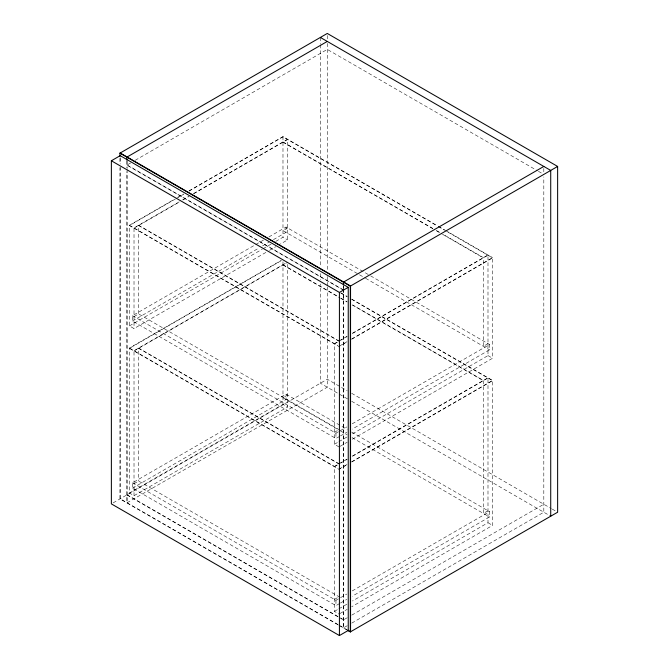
<?xml version="1.0" encoding="UTF-8"?>
<svg xmlns="http://www.w3.org/2000/svg" width="669" height="669" viewBox="0 0 669 669"><rect width="100%" height="100%" fill="white"/><g stroke="black" fill="none" stroke-linecap="round" stroke-linejoin="round"><path stroke-width="0.5" stroke-dasharray="3.35 2.51" d="M130.714 162.893L126.876 165.109L343.406 290.12M135.222 160.292L327.283 49.406L537.5 170.771M265.902 252.414L134.017 328.563L129.41 325.903L129.41 225.269L174.576 199.195M178.188 197.104L183.615 193.977M189.034 190.849L282.979 136.61L437.434 225.788M175.479 198.936L129.41 225.537L339.032 346.559L347.161 341.859M176.382 198.417L183.615 194.244M189.034 191.117L282.979 136.877L437.434 226.047M179.183 201.854L134.017 227.928L134.017 328.563M182.796 199.763L188.223 196.636M193.642 193.508L287.586 139.269L287.586 239.895L280.361 244.068M134.017 228.196L179.183 202.122M182.796 200.031L189.126 196.377M193.642 193.776L287.586 139.537M339.576 436.414L335.955 438.496L132.487 321.02L132.487 315.701L263.469 240.079M268.888 236.951L286.048 227.042L369.731 275.36M134.017 316.588L138.625 313.928L339.032 429.632M287.586 227.928L282.979 230.588L365.123 278.02M132.487 321.02L258.953 248.007M262.566 245.924L268.888 242.27M273.404 239.661L286.048 232.36L286.048 227.042M129.41 325.903L262.198 249.236M263.109 248.709L271.238 244.018M275.753 241.409L282.979 237.236L287.586 239.895M269.515 250.331L275.845 246.677M287.586 264.414L287.586 407.028L134.017 495.687L129.41 493.028L129.41 348.064L281.172 260.45M281.172 260.718L129.41 348.332L339.032 469.354L347.161 464.662M285.278 263.394L134.017 350.723L134.017 495.687M134.017 350.991L287.586 262.332M347.069 336.331L334.425 343.632L334.425 444.258L339.032 446.925M352.488 333.204L487.994 254.973L487.994 355.599L352.488 433.83M334.425 343.899L339.844 340.764M340.747 340.245L347.069 336.599M352.488 333.463L487.994 255.232M339.032 346.291L347.161 341.6M351.677 338.991L492.593 257.632L492.593 358.258L351.677 439.617M351.677 339.258L492.593 257.899L445.562 230.738M339.576 603.538L335.955 605.629L132.487 488.153L132.487 482.834L286.048 394.175L347.169 429.456M134.017 483.72L138.625 481.061L339.032 596.765M287.586 395.061L282.979 397.721L339.852 430.552M132.487 488.153L286.048 399.493L286.048 394.175M129.41 493.028L282.979 404.369L287.586 407.028M113.136 502.871L327.283 379.231L347.152 390.704M334.425 432.291L337.494 430.518M487.994 343.632L483.386 346.291L483.386 257.632L442.761 234.175M132.487 315.701L335.955 433.178L339.576 431.095M340.479 430.568L346.801 426.922M352.22 423.795L489.524 344.518L489.524 349.837L352.22 429.113M340.479 435.895L346.801 432.241M334.425 444.258L338.037 442.176M338.94 441.657L347.069 436.957M339.936 446.399L347.161 442.226M347.069 459.126L334.425 466.427L334.425 611.391L339.032 614.05M352.488 455.999L487.994 377.768L487.994 522.732L352.488 600.963M334.425 466.694L339.844 463.567M340.747 463.04L347.069 459.394M352.488 456.266L487.994 378.035M339.032 469.086L347.161 464.395M351.677 461.786L492.593 380.427L492.593 525.391L351.677 606.75M351.677 462.053L492.593 380.694L351.677 299.336M334.425 599.424L337.494 597.651M487.994 510.756L483.386 513.416L483.386 380.427L352.488 304.855M132.487 482.834L335.955 600.31L339.576 598.22M340.479 597.701L346.801 594.047M352.22 590.919L489.524 511.643L489.524 516.97L352.22 596.238M340.479 603.02L346.801 599.365M334.425 611.391L338.037 609.3M338.94 608.782L347.069 604.09M339.936 613.532L347.161 609.359M347.244 617.73L343.406 619.946L340.697 618.382M351.752 615.129L543.813 504.242M347.244 625.707L343.406 627.923L343.406 289.46M351.752 623.107L543.813 512.22L543.813 176.884M538.394 171.297L543.813 174.417M438.337 226.306L444.659 229.952M445.562 230.471L492.593 257.632M438.337 226.574L444.659 230.22M282.979 141.928L432.826 228.447M436.439 230.529L441.858 233.657M282.979 142.196L432.826 228.706M436.439 230.797L441.858 233.924M442.761 234.443L483.386 257.899M370.634 275.879L489.524 344.518M365.634 278.312L489.524 349.837M487.994 355.599L492.593 358.258M127.11 164.975L343.64 289.986M340.847 292.813L347.169 296.459M351.677 299.068L492.593 380.427M340.847 293.081L347.169 296.727M282.979 264.723L339.852 297.563M340.755 298.081L347.069 301.727M282.979 264.991L339.852 297.822M340.755 298.349L347.069 301.995M352.488 305.123L483.386 380.694M339.032 340.973L138.625 225.269L138.625 313.928M138.625 225.537L339.032 341.24M129.41 225.269L337.494 345.405M351.643 393.297L551.306 508.574M552.209 509.092L557.628 512.22M347.47 398.866L320.376 383.22L320.376 283.982M351.643 401.275L550.721 516.209M351.677 432.065L489.524 511.643M340.312 430.819L347.069 434.725M352.07 437.601L489.524 516.97M487.994 522.732L492.593 525.391M339.032 463.768L138.625 348.064L138.625 481.061M138.625 348.332L339.032 464.035M129.41 348.064L337.494 468.2M127.11 494.801L343.64 619.812M126.876 494.935L339.802 617.863M348.248 630.449L120.194 498.79L120.194 165.059M337.996 624.796L119.968 498.923L119.968 167.768M338.899 625.323L346.86 629.922M543.813 168.437L543.813 172.711M343.64 285.998L343.64 288.991M343.64 289.326L343.64 627.79M343.406 286.131L343.406 288.414M335.955 433.178L335.955 438.496M335.955 600.31L335.955 605.629M327.283 35.541L327.283 39.722M327.283 43.426L327.283 271.254M327.283 276.481L327.283 285.88M327.283 286.926L327.283 387.209L126.876 502.912L126.876 171.757M320.376 37.439L320.376 43.711M320.376 44.756L320.376 267.266M320.376 273.529L320.376 279.801M282.979 136.61L282.979 237.236M282.979 261.755L282.979 404.369M127.11 160.986L127.11 168.488M127.11 169.533L127.11 502.779M126.876 161.12L126.876 167.576M120.194 157.759L120.194 164.014M119.968 158.369L119.968 163.587"/><path stroke-width="1" d="M119.968 156.278L119.968 153.142L327.283 33.45L557.628 166.439L557.628 512.22L350.313 631.912L347.729 630.415M111.372 160.769L120.194 155.668L348.248 287.327L348.248 630.449L339.417 635.55L111.372 503.891L111.372 160.769L339.417 292.428L348.248 287.327M327.283 41.428L126.876 157.131L126.876 160.267M543.813 166.439L343.406 282.142L343.406 285.136M119.968 153.142L350.313 286.131L557.628 166.439M320.376 37.439L550.721 170.428L550.721 516.209M120.194 153.009L350.548 285.998L350.548 631.779L347.955 630.282M350.313 286.131L350.313 631.912M339.417 292.428L339.417 635.55"/></g></svg>
